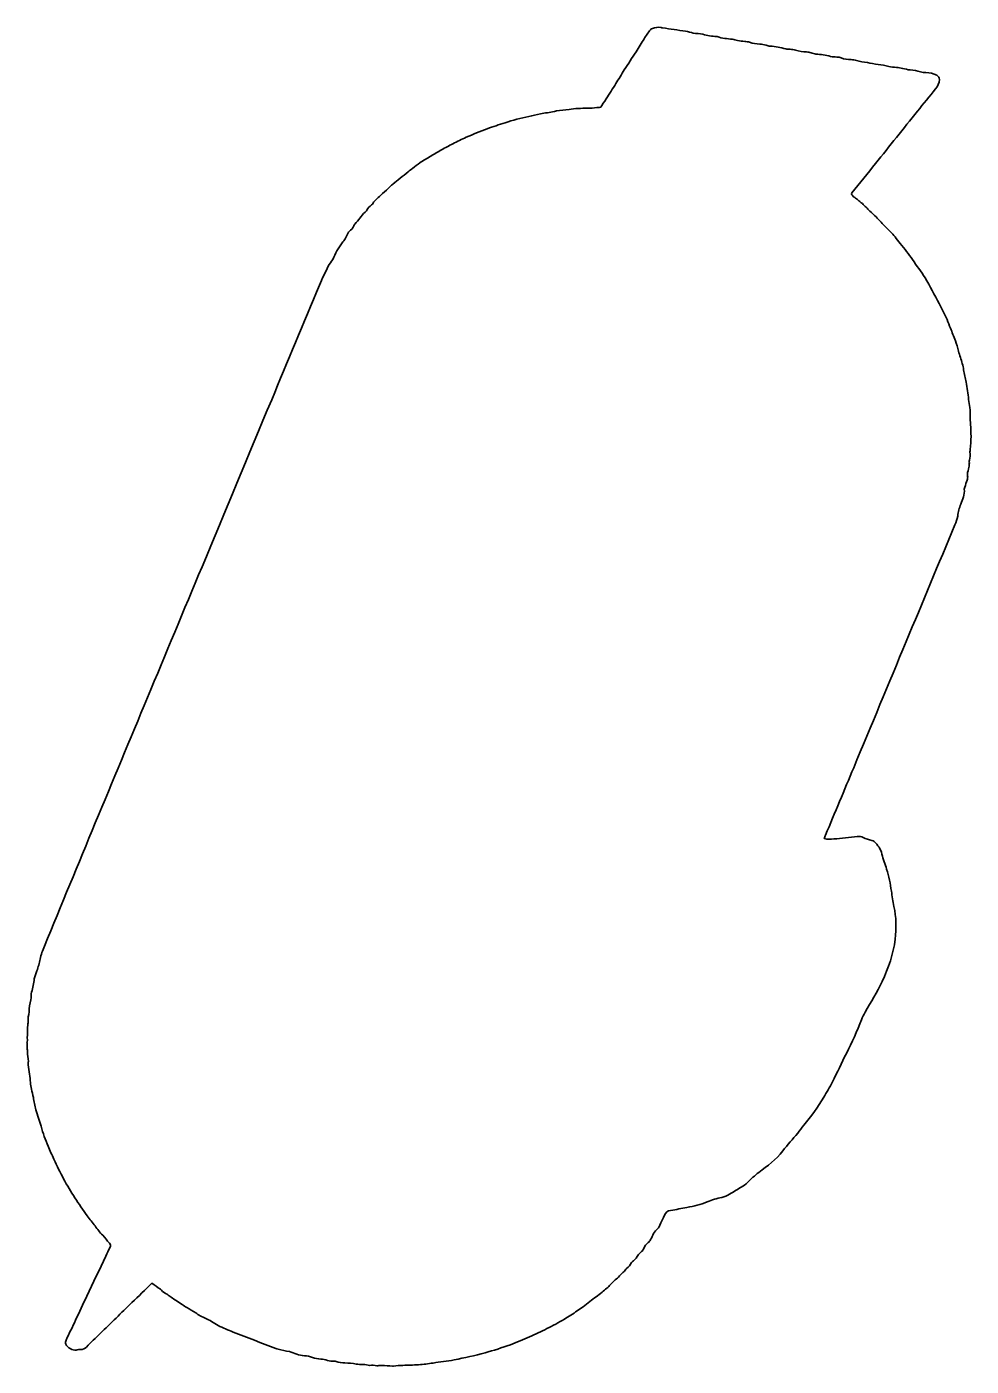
# Model space of a CAD drawing. Header units: millimetres. Extents: x 5.3 to 58.2, y -82.5 to -7.5.
import ezdxf

# ---------------------------------------------------------------- set-up
doc = ezdxf.new("R2010")
doc.units = ezdxf.units.MM
doc.header["$MEASUREMENT"] = 0
doc.layers.add('EDGECUT', color=7, linetype='Continuous', lineweight=0)

msp = doc.modelspace()

# ---------------------------------------------------------------- linework, layer by layer
at = {"layer": 'EDGECUT', "color": 12, "lineweight": 35, "true_color": 0xe30613}
msp.add_open_spline([(58.2, -31.145), (58.197, -31.191), (58.167, -31.241), (58.178, -31.282), (58.221, -31.445), (58.181, -31.597), (58.145, -31.754), (58.131, -31.814), (58.15, -31.881), (58.144, -31.944), (58.134, -32.042), (58.121, -32.142), (58.101, -32.239), (58.072, -32.373), (58.004, -32.498), (58.047, -32.647), (58.065, -32.71), (58.038, -32.792), (58.018, -32.861), (57.979, -32.996), (57.93, -33.128), (57.887, -33.262), (57.875, -33.3), (57.858, -33.341), (57.862, -33.379), (57.9, -33.68), (57.76, -33.938), (57.668, -34.208), (57.593, -34.428), (57.507, -34.641), (57.491, -34.881), (57.479, -35.049), (57.397, -35.214), (57.33, -35.374), (56.425, -37.552), (55.516, -39.728), (54.609, -41.906), (53.628, -44.263), (52.647, -46.621), (51.665, -48.978), (51.141, -50.237), (50.614, -51.496), (50.089, -52.754), (50.064, -52.815), (50.044, -52.877), (50.018, -52.948), (50.206, -53.014), (50.38, -52.976), (50.549, -52.964), (50.99, -52.933), (51.43, -52.884), (51.87, -52.835), (51.989, -52.822), (52.09, -52.836), (52.2, -52.885), (52.352, -52.954), (52.516, -52.994), (52.674, -53.049), (52.724, -53.066), (52.782, -53.078), (52.816, -53.113), (53.017, -53.311), (53.187, -53.522), (53.251, -53.815), (53.312, -54.102), (53.42, -54.378), (53.511, -54.658), (53.641, -55.06), (53.715, -55.473), (53.778, -55.89), (53.82, -56.174), (53.867, -56.459), (53.924, -56.741), (54.047, -57.352), (54.062, -57.964), (53.99, -58.582), (53.894, -59.418), (53.613, -60.195), (53.261, -60.954), (52.984, -61.552), (52.626, -62.103), (52.3, -62.672), (52.224, -62.806), (52.161, -62.947), (52.106, -63.09), (51.864, -63.736), (51.565, -64.356), (51.258, -64.975), (50.994, -65.508), (50.745, -66.048), (50.475, -66.58), (50.327, -66.872), (50.149, -67.15), (49.987, -67.436), (49.67, -67.995), (49.281, -68.502), (48.869, -68.994), (48.748, -69.137), (48.653, -69.3), (48.533, -69.444), (48.256, -69.779), (47.949, -70.09), (47.694, -70.441), (47.331, -70.942), (46.832, -71.279), (46.353, -71.643), (46.124, -71.818), (45.912, -72.012), (45.711, -72.218), (45.614, -72.317), (45.489, -72.39), (45.37, -72.465), (45.156, -72.601), (44.937, -72.732), (44.718, -72.862), (44.58, -72.943), (44.442, -73.009), (44.278, -73.044), (44, -73.102), (43.726, -73.19), (43.462, -73.295), (43.093, -73.441), (42.715, -73.542), (42.324, -73.609), (42.02, -73.661), (41.719, -73.728), (41.413, -73.773), (41.24, -73.798), (41.14, -73.893), (41.071, -74.039), (40.982, -74.226), (40.894, -74.415), (40.804, -74.601), (40.771, -74.667), (40.744, -74.745), (40.691, -74.788), (40.489, -74.951), (40.402, -75.185), (40.29, -75.404), (40.257, -75.467), (40.216, -75.542), (40.158, -75.577), (40.027, -75.656), (39.975, -75.785), (39.904, -75.904), (39.868, -75.968), (39.836, -76.047), (39.78, -76.084), (39.639, -76.176), (39.562, -76.311), (39.48, -76.449), (39.445, -76.509), (39.377, -76.549), (39.324, -76.598), (39.29, -76.63), (39.247, -76.657), (39.226, -76.695), (39.154, -76.827), (39.069, -76.94), (38.936, -77.023), (38.874, -77.061), (38.854, -77.168), (38.792, -77.209), (38.604, -77.333), (38.513, -77.561), (38.3, -77.656), (38.284, -77.663), (38.275, -77.685), (38.261, -77.699), (38.118, -77.847), (37.981, -78.001), (37.829, -78.138), (37.747, -78.213), (37.655, -78.277), (37.57, -78.351), (37.356, -78.538), (37.117, -78.696), (36.89, -78.871), (36.759, -78.971), (36.635, -79.082), (36.503, -79.182), (36.398, -79.261), (36.287, -79.331), (36.177, -79.404), (35.938, -79.56), (35.705, -79.725), (35.458, -79.867), (35.137, -80.053), (34.808, -80.229), (34.477, -80.396), (34.157, -80.558), (33.833, -80.712), (33.505, -80.857), (33.153, -81.012), (32.799, -81.168), (32.437, -81.296), (31.969, -81.463), (31.497, -81.621), (31.018, -81.748), (30.445, -81.901), (29.866, -82.03), (29.284, -82.146), (28.895, -82.224), (28.496, -82.266), (28.101, -82.321), (27.832, -82.358), (27.564, -82.4), (27.293, -82.421), (26.998, -82.442), (26.701, -82.439), (26.404, -82.452), (26.229, -82.46), (26.054, -82.478), (25.879, -82.493), (25.865, -82.494), (25.851, -82.501), (25.839, -82.5), (25.635, -82.485), (25.431, -82.469), (25.227, -82.456), (25.175, -82.453), (25.121, -82.46), (25.069, -82.463), (25.029, -82.467), (24.987, -82.485), (24.951, -82.476), (24.821, -82.446), (24.691, -82.414), (24.559, -82.464), (24.312, -82.372), (24.049, -82.427), (23.794, -82.383), (23.589, -82.347), (23.374, -82.322), (23.165, -82.315), (22.996, -82.309), (22.835, -82.297), (22.676, -82.237), (22.644, -82.226), (22.609, -82.216), (22.577, -82.221), (22.311, -82.251), (22.071, -82.104), (21.816, -82.105), (21.491, -82.105), (21.215, -81.911), (20.898, -81.915), (20.592, -81.918), (20.341, -81.739), (20.054, -81.682), (19.845, -81.64), (19.636, -81.592), (19.428, -81.546), (19.382, -81.536), (19.335, -81.527), (19.293, -81.51), (18.498, -81.203), (17.703, -80.898), (16.91, -80.586), (16.623, -80.474), (16.338, -80.353), (16.059, -80.223), (15.928, -80.161), (15.816, -80.059), (15.687, -79.989), (15.482, -79.878), (15.269, -79.78), (15.062, -79.673), (14.973, -79.627), (14.891, -79.569), (14.806, -79.518), (14.64, -79.418), (14.473, -79.321), (14.308, -79.22), (14.218, -79.165), (14.132, -79.104), (14.044, -79.046), (13.933, -78.973), (13.82, -78.9), (13.71, -78.826), (13.617, -78.763), (13.526, -78.699), (13.433, -78.634), (13.356, -78.581), (13.281, -78.526), (13.204, -78.474), (13.095, -78.401), (12.96, -78.363), (12.889, -78.236), (12.878, -78.215), (12.849, -78.202), (12.827, -78.186), (12.671, -78.077), (12.515, -77.967), (12.349, -77.851), (11.978, -78.212), (11.603, -78.577), (11.229, -78.941), (10.639, -79.516), (10.051, -80.091), (9.461, -80.666), (9.202, -80.919), (8.939, -81.167), (8.685, -81.425), (8.588, -81.522), (8.488, -81.575), (8.348, -81.566), (8.272, -81.561), (8.195, -81.581), (8.118, -81.595), (7.908, -81.629), (7.623, -81.459), (7.535, -81.268), (7.495, -81.18), (7.516, -81.113), (7.548, -81.042), (7.723, -80.668), (7.899, -80.295), (8.075, -79.922), (8.285, -79.475), (8.495, -79.028), (8.706, -78.581), (9.06, -77.834), (9.416, -77.087), (9.77, -76.34), (9.85, -76.171), (9.929, -76), (10.007, -75.83), (10.046, -75.746), (10.05, -75.678), (9.97, -75.599), (9.836, -75.464), (9.733, -75.297), (9.597, -75.163), (9.436, -75.004), (9.302, -74.825), (9.166, -74.645), (9.022, -74.454), (8.864, -74.274), (8.726, -74.079), (8.49, -73.746), (8.264, -73.407), (8.039, -73.067), (7.588, -72.379), (7.2, -71.655), (6.864, -70.903), (6.756, -70.662), (6.632, -70.428), (6.539, -70.18), (6.402, -69.81), (6.243, -69.447), (6.142, -69.063), (6.061, -68.751), (5.941, -68.451), (5.855, -68.14), (5.794, -67.912), (5.76, -67.676), (5.712, -67.444), (5.68, -67.291), (5.643, -67.139), (5.61, -66.985), (5.585, -66.862), (5.559, -66.738), (5.544, -66.614), (5.526, -66.458), (5.526, -66.298), (5.505, -66.142), (5.482, -65.967), (5.444, -65.796), (5.415, -65.622), (5.41, -65.591), (5.415, -65.557), (5.419, -65.525), (5.424, -65.492), (5.439, -65.459), (5.437, -65.427), (5.419, -65.243), (5.398, -65.059), (5.379, -64.874), (5.375, -64.828), (5.376, -64.781), (5.374, -64.735), (5.372, -64.656), (5.37, -64.578), (5.367, -64.499), (5.364, -64.439), (5.344, -64.372), (5.365, -64.322), (5.401, -64.233), (5.362, -64.151), (5.369, -64.069), (5.391, -63.821), (5.365, -63.571), (5.411, -63.325), (5.418, -63.284), (5.44, -63.242), (5.43, -63.207), (5.377, -63.016), (5.467, -62.837), (5.47, -62.657), (5.473, -62.419), (5.516, -62.199), (5.575, -61.973), (5.612, -61.835), (5.57, -61.675), (5.615, -61.542), (5.695, -61.3), (5.734, -61.057), (5.766, -60.806), (5.786, -60.65), (5.854, -60.499), (5.91, -60.349), (5.988, -60.137), (6.05, -59.922), (6.094, -59.699), (6.144, -59.452), (6.235, -59.21), (6.331, -58.976), (7.279, -56.671), (8.23, -54.368), (9.184, -52.066), (10.155, -49.726), (11.131, -47.389), (12.106, -45.05), (13.123, -42.606), (14.141, -40.162), (15.16, -37.719), (16.461, -34.6), (17.763, -31.48), (19.063, -28.361), (19.955, -26.22), (20.843, -24.079), (21.739, -21.941), (21.888, -21.584), (22.064, -21.236), (22.236, -20.889), (22.303, -20.753), (22.407, -20.637), (22.48, -20.504), (22.566, -20.346), (22.629, -20.174), (22.718, -20.018), (22.807, -19.862), (22.915, -19.717), (23.016, -19.568), (23.067, -19.492), (23.134, -19.424), (23.174, -19.342), (23.272, -19.143), (23.36, -18.942), (23.552, -18.81), (23.573, -18.796), (23.586, -18.77), (23.599, -18.747), (23.642, -18.671), (23.669, -18.582), (23.728, -18.521), (23.928, -18.311), (24.073, -18.053), (24.291, -17.859), (24.33, -17.824), (24.381, -17.788), (24.398, -17.743), (24.45, -17.608), (24.552, -17.529), (24.663, -17.452), (24.699, -17.428), (24.725, -17.384), (24.752, -17.347), (24.771, -17.32), (24.777, -17.281), (24.8, -17.259), (24.956, -17.109), (25.114, -16.962), (25.273, -16.815), (25.414, -16.683), (25.557, -16.554), (25.699, -16.424), (25.751, -16.376), (25.802, -16.325), (25.856, -16.28), (25.988, -16.171), (26.121, -16.063), (26.254, -15.955), (26.404, -15.834), (26.552, -15.713), (26.703, -15.593), (26.786, -15.527), (26.873, -15.464), (26.958, -15.4), (27.095, -15.296), (27.227, -15.184), (27.37, -15.088), (27.567, -14.958), (27.771, -14.836), (27.974, -14.714), (28.172, -14.596), (28.369, -14.478), (28.57, -14.365), (28.782, -14.248), (28.997, -14.133), (29.213, -14.024), (29.462, -13.898), (29.71, -13.77), (29.966, -13.659), (30.35, -13.491), (30.738, -13.331), (31.131, -13.184), (31.462, -13.06), (31.803, -12.962), (32.138, -12.848), (32.574, -12.699), (33.023, -12.593), (33.471, -12.49), (33.686, -12.44), (33.899, -12.387), (34.116, -12.347), (34.375, -12.299), (34.638, -12.263), (34.899, -12.221), (34.937, -12.214), (34.973, -12.191), (35.012, -12.186), (35.248, -12.157), (35.483, -12.131), (35.719, -12.105), (35.89, -12.086), (36.061, -12.045), (36.232, -12.054), (36.411, -12.064), (36.582, -12.004), (36.765, -12.03), (36.932, -12.053), (37.108, -12.01), (37.28, -11.996), (37.338, -11.991), (37.397, -11.987), (37.493, -11.98), (37.584, -11.84), (37.694, -11.675), (37.801, -11.508), (37.983, -11.223), (38.164, -10.937), (38.344, -10.65), (38.502, -10.396), (38.655, -10.139), (38.815, -9.887), (39.032, -9.546), (39.255, -9.21), (39.472, -8.869), (39.625, -8.628), (39.767, -8.38), (39.922, -8.141), (40.033, -7.968), (40.155, -7.802), (40.277, -7.637), (40.302, -7.603), (40.347, -7.569), (40.388, -7.561), (40.551, -7.528), (40.713, -7.471), (40.882, -7.518), (40.908, -7.526), (40.935, -7.528), (40.961, -7.533), (41.391, -7.595), (41.822, -7.652), (42.251, -7.719), (42.395, -7.742), (42.534, -7.798), (42.679, -7.822), (42.857, -7.852), (43.043, -7.843), (43.216, -7.888), (43.47, -7.954), (43.721, -8.017), (43.986, -8.006), (43.999, -8.005), (44.013, -8.009), (44.026, -8.014), (44.294, -8.138), (44.587, -8.127), (44.872, -8.169), (44.969, -8.184), (45.063, -8.23), (45.161, -8.246), (45.294, -8.269), (45.428, -8.277), (45.561, -8.292), (45.654, -8.304), (45.756, -8.298), (45.837, -8.337), (46.019, -8.423), (46.213, -8.414), (46.404, -8.438), (46.523, -8.452), (46.64, -8.482), (46.757, -8.508), (46.835, -8.524), (46.912, -8.559), (46.989, -8.56), (47.288, -8.564), (47.573, -8.639), (47.859, -8.709), (47.936, -8.728), (48.019, -8.723), (48.099, -8.733), (48.205, -8.745), (48.318, -8.741), (48.414, -8.778), (48.613, -8.856), (48.818, -8.863), (49.024, -8.878), (49.11, -8.884), (49.195, -8.909), (49.28, -8.929), (49.371, -8.951), (49.46, -8.992), (49.553, -8.997), (49.828, -9.013), (50.098, -9.06), (50.365, -9.13), (50.48, -9.161), (50.604, -9.156), (50.723, -9.17), (50.803, -9.179), (50.89, -9.175), (50.958, -9.208), (51.14, -9.299), (51.334, -9.291), (51.526, -9.308), (51.626, -9.317), (51.732, -9.32), (51.822, -9.356), (52.013, -9.436), (52.212, -9.447), (52.412, -9.462), (52.418, -9.463), (52.426, -9.46), (52.432, -9.462), (52.822, -9.588), (53.238, -9.573), (53.63, -9.687), (53.77, -9.727), (53.921, -9.727), (54.067, -9.747), (54.179, -9.763), (54.292, -9.778), (54.403, -9.799), (54.548, -9.828), (54.689, -9.885), (54.834, -9.891), (55.032, -9.898), (55.218, -9.937), (55.407, -9.988), (55.504, -10.014), (55.606, -10.038), (55.704, -10.035), (55.927, -10.029), (56.126, -10.089), (56.32, -10.189), (56.425, -10.243), (56.462, -10.315), (56.466, -10.427), (56.472, -10.637), (56.371, -10.798), (56.249, -10.951), (55.914, -11.369), (55.573, -11.783), (55.238, -12.201), (54.454, -13.176), (53.674, -14.153), (52.891, -15.128), (52.452, -15.676), (52.01, -16.223), (51.569, -16.771), (51.557, -16.786), (51.55, -16.806), (51.538, -16.829), (51.567, -16.923), (51.642, -16.974), (51.721, -17.027), (51.792, -17.073), (51.856, -17.131), (51.922, -17.186), (51.977, -17.232), (52.031, -17.282), (52.087, -17.328), (52.107, -17.345), (52.135, -17.354), (52.154, -17.373), (52.293, -17.512), (52.43, -17.655), (52.571, -17.794), (52.685, -17.905), (52.804, -18.009), (52.917, -18.122), (53.074, -18.281), (53.226, -18.445), (53.382, -18.604), (53.492, -18.719), (53.607, -18.83), (53.717, -18.945), (53.807, -19.04), (53.898, -19.136), (53.981, -19.238), (54.081, -19.361), (54.168, -19.494), (54.27, -19.615), (54.513, -19.904), (54.753, -20.194), (54.959, -20.514), (55.182, -20.859), (55.45, -21.177), (55.661, -21.53), (55.944, -22.002), (56.197, -22.493), (56.454, -22.979), (56.61, -23.272), (56.754, -23.572), (56.894, -23.873), (56.966, -24.029), (57.02, -24.193), (57.084, -24.354), (57.177, -24.588), (57.279, -24.818), (57.363, -25.055), (57.432, -25.247), (57.477, -25.448), (57.537, -25.644), (57.607, -25.876), (57.691, -26.104), (57.751, -26.339), (57.81, -26.568), (57.846, -26.804), (57.892, -27.036), (57.914, -27.15), (57.943, -27.264), (57.965, -27.378), (58.025, -27.697), (58.078, -28.015), (58.099, -28.34), (58.109, -28.491), (58.16, -28.639), (58.172, -28.79), (58.189, -28.987), (58.186, -29.185), (58.194, -29.383), (58.201, -29.554), (58.212, -29.724), (58.219, -29.895), (58.223, -29.999), (58.222, -30.103), (58.226, -30.206), (58.228, -30.263), (58.233, -30.32), (58.238, -30.376), (58.239, -30.389), (58.249, -30.402), (58.248, -30.414), (58.233, -30.658), (58.218, -30.901), (58.2, -31.145)], degree=3, knots=[0, 0, 0, 0, 1, 1, 1, 2, 2, 2, 3, 3, 3, 4, 4, 4, 5, 5, 5, 6, 6, 6, 7, 7, 7, 8, 8, 8, 9, 9, 9, 10, 10, 10, 11, 11, 11, 12, 12, 12, 13, 13, 13, 14, 14, 14, 15, 15, 15, 16, 16, 16, 17, 17, 17, 18, 18, 18, 19, 19, 19, 20, 20, 20, 21, 21, 21, 22, 22, 22, 23, 23, 23, 24, 24, 24, 25, 25, 25, 26, 26, 26, 27, 27, 27, 28, 28, 28, 29, 29, 29, 30, 30, 30, 31, 31, 31, 32, 32, 32, 33, 33, 33, 34, 34, 34, 35, 35, 35, 36, 36, 36, 37, 37, 37, 38, 38, 38, 39, 39, 39, 40, 40, 40, 41, 41, 41, 42, 42, 42, 43, 43, 43, 44, 44, 44, 45, 45, 45, 46, 46, 46, 47, 47, 47, 48, 48, 48, 49, 49, 49, 50, 50, 50, 51, 51, 51, 52, 52, 52, 53, 53, 53, 54, 54, 54, 55, 55, 55, 56, 56, 56, 57, 57, 57, 58, 58, 58, 59, 59, 59, 60, 60, 60, 61, 61, 61, 62, 62, 62, 63, 63, 63, 64, 64, 64, 65, 65, 65, 66, 66, 66, 67, 67, 67, 68, 68, 68, 69, 69, 69, 70, 70, 70, 71, 71, 71, 72, 72, 72, 73, 73, 73, 74, 74, 74, 75, 75, 75, 76, 76, 76, 77, 77, 77, 78, 78, 78, 79, 79, 79, 80, 80, 80, 81, 81, 81, 82, 82, 82, 83, 83, 83, 84, 84, 84, 85, 85, 85, 86, 86, 86, 87, 87, 87, 88, 88, 88, 89, 89, 89, 90, 90, 90, 91, 91, 91, 92, 92, 92, 93, 93, 93, 94, 94, 94, 95, 95, 95, 96, 96, 96, 97, 97, 97, 98, 98, 98, 99, 99, 99, 100, 100, 100, 101, 101, 101, 102, 102, 102, 103, 103, 103, 104, 104, 104, 105, 105, 105, 106, 106, 106, 107, 107, 107, 108, 108, 108, 109, 109, 109, 110, 110, 110, 111, 111, 111, 112, 112, 112, 113, 113, 113, 114, 114, 114, 115, 115, 115, 116, 116, 116, 117, 117, 117, 118, 118, 118, 119, 119, 119, 120, 120, 120, 121, 121, 121, 122, 122, 122, 123, 123, 123, 124, 124, 124, 125, 125, 125, 126, 126, 126, 127, 127, 127, 128, 128, 128, 129, 129, 129, 130, 130, 130, 131, 131, 131, 132, 132, 132, 133, 133, 133, 134, 134, 134, 135, 135, 135, 136, 136, 136, 137, 137, 137, 138, 138, 138, 139, 139, 139, 140, 140, 140, 141, 141, 141, 142, 142, 142, 143, 143, 143, 144, 144, 144, 145, 145, 145, 146, 146, 146, 147, 147, 147, 148, 148, 148, 149, 149, 149, 150, 150, 150, 151, 151, 151, 152, 152, 152, 153, 153, 153, 154, 154, 154, 155, 155, 155, 156, 156, 156, 157, 157, 157, 158, 158, 158, 159, 159, 159, 160, 160, 160, 161, 161, 161, 162, 162, 162, 163, 163, 163, 164, 164, 164, 165, 165, 165, 166, 166, 166, 167, 167, 167, 168, 168, 168, 169, 169, 169, 170, 170, 170, 171, 171, 171, 172, 172, 172, 173, 173, 173, 174, 174, 174, 175, 175, 175, 176, 176, 176, 177, 177, 177, 178, 178, 178, 179, 179, 179, 180, 180, 180, 181, 181, 181, 182, 182, 182, 183, 183, 183, 184, 184, 184, 185, 185, 185, 186, 186, 186, 187, 187, 187, 188, 188, 188, 189, 189, 189, 190, 190, 190, 191, 191, 191, 192, 192, 192, 193, 193, 193, 194, 194, 194, 195, 195, 195, 196, 196, 196, 197, 197, 197, 198, 198, 198, 199, 199, 199, 200, 200, 200, 201, 201, 201, 202, 202, 202, 203, 203, 203, 204, 204, 204, 205, 205, 205, 206, 206, 206, 207, 207, 207, 208, 208, 208, 209, 209, 209, 210, 210, 210, 211, 211, 211, 212, 212, 212, 213, 213, 213, 214, 214, 214, 215, 215, 215, 216, 216, 216, 217, 217, 217, 218, 218, 218, 219, 219, 219, 220, 220, 220, 221, 221, 221, 222, 222, 222, 223, 223, 223, 224, 224, 224, 225, 225, 225, 226, 226, 226, 227, 227, 227, 228, 228, 228, 229, 229, 229, 230, 230, 230, 231, 231, 231, 232, 232, 232, 233, 233, 233, 234, 234, 234, 235, 235, 235, 236, 236, 236, 237, 237, 237, 238, 238, 238, 239, 239, 239, 240, 240, 240, 241, 241, 241, 242, 242, 242, 243, 243, 243, 244, 244, 244, 245, 245, 245, 246, 246, 246, 247, 247, 247, 248, 248, 248, 249, 249, 249, 250, 250, 250, 251, 251, 251, 252, 252, 252, 253, 253, 253, 254, 254, 254, 254], dxfattribs=at)

doc.saveas('drawing.dxf')
